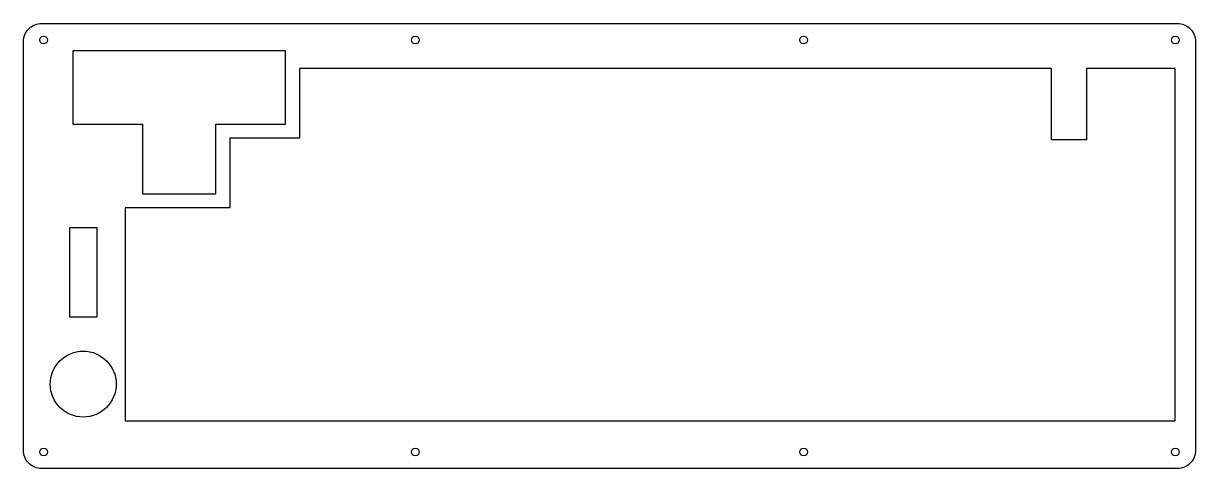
# Model space of a CAD drawing. Header units: millimetres. Extents: x -314 to 6, y -14 to 108.
import ezdxf

# ---------------------------------------------------------------- set-up
doc = ezdxf.new("R2010")
doc.units = ezdxf.units.MM
doc.layers.get('0').update_dxf_attribs({"linetype": 'CONTINUOUS'})

msp = doc.modelspace()

# ---------------------------------------------------------------- linework, layer by layer
msp.add_lwpolyline([(1, -13.56), (-308.98, -13.56, -0.414214), (-313.98, -8.56), (-313.98, 103.01, -0.414214), (-308.98, 108.01), (1, 108.01, -0.414214), (6, 103.01), (6, -8.56, -0.414214)], format="xyb", close=True)
for points in [[(-300.51, 80.49), (-281.46, 80.49), (-281.46, 61.44), (-261.46, 61.44), (-261.46, 80.49), (-242.41, 80.49), (-242.41, 100.49), (-299.48, 100.49), (-299.48, 100.49), (-300.51, 100.49)], [(-23.81, 95.72), (-23.81, 76.2), (-33.34, 76.2), (-33.34, 95.72), (-238.6, 95.72), (-238.6, 76.67), (-257.65, 76.67), (-257.65, 57.62), (-286.23, 57.62), (-286.23, -0.48), (0.48, -0.48), (0.48, 95.72)], [(-293.83, 27.88), (-293.83, 52.18), (-301.43, 52.18), (-301.43, 27.88)]]:
    msp.add_lwpolyline(points, close=True)
for centre, radius in [((-308.45, 103.49), 1.05), ((-206.98, 103.49), 1.05), ((-100.99, 103.49), 1.05), ((0.48, 103.49), 1.05), ((-297.66, 9.51), 9), ((-308.45, -9.03), 1.05), ((-206.98, -9.03), 1.05), ((-100.99, -9.03), 1.05), ((0.48, -9.03), 1.05)]:
    msp.add_circle(centre, radius)

doc.saveas('drawing.dxf')
